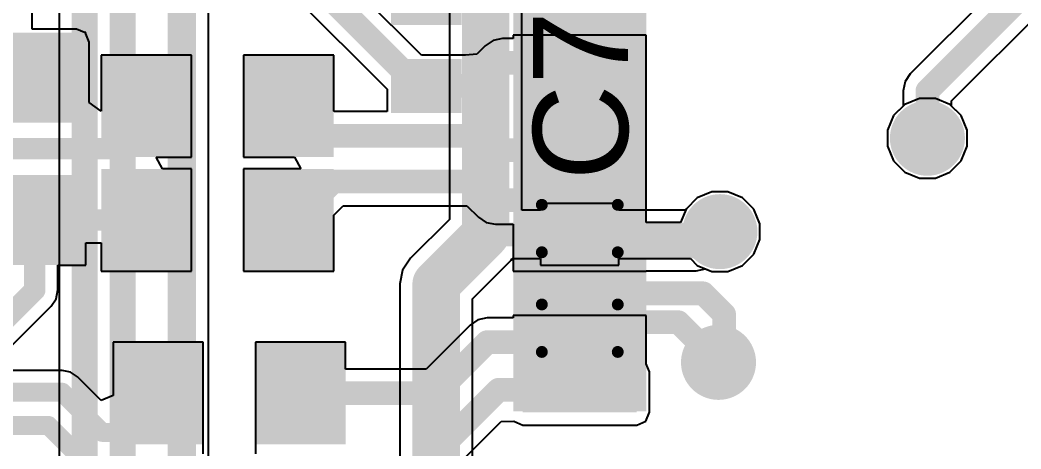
# Model space of a CAD drawing. Header units: millimetres. Extents: x -0.27 to 3.94, y -1.19 to 3.
# Drawn here: x 1.2088 to 1.6306, y 1.3285 to 1.5093 of the extents above; entities that cross this region are included whole.
import ezdxf

# ---------------------------------------------------------------- set-up
doc = ezdxf.new("R2010")
doc.units = ezdxf.units.MM
doc.header["$MEASUREMENT"] = 0
for name, color, linetype in [('BottomLayer', 5, 'Continuous'), ('BottomPaste', 16, 'Continuous'), ('BottomSolder', 6, 'Continuous'), ('TopLayer', 1, 'Continuous'), ('TopOverlay', 2, 'Continuous'), ('TopPaste', 8, 'Continuous'), ('TopSolder', 216, 'Continuous'), ('ViaHoleLayer', 16, 'Continuous')]:
    doc.layers.add(name, color=color, linetype=linetype)
doc.styles.add('Arial', font='arial.ttf', dxfattribs={"height": 0.2})

# ---------------------------------------------------------------- blocks, each defined once
blk = doc.blocks.new('48_LQFP__7_7___B_12')
at = {"layer": 'BottomLayer'}
for points in [[(-0.11457, 0.14331), (-0.11457, 0.19134), (-0.10197, 0.19134), (-0.10197, 0.14331)], [(-0.09488, 0.14331), (-0.09488, 0.19134), (-0.08228, 0.19134), (-0.08228, 0.14331)], [(-0.0752, 0.14331), (-0.0752, 0.19134), (-0.0626, 0.19134), (-0.0626, 0.14331)], [(-0.05551, 0.14331), (-0.05551, 0.19134), (-0.04291, 0.19134), (-0.04291, 0.14331)], [(-0.03583, 0.14331), (-0.03583, 0.19134), (-0.02323, 0.19134), (-0.02323, 0.14331)], [(-0.01614, 0.14331), (-0.01614, 0.19134), (-0.00354, 0.19134), (-0.00354, 0.14331)], [(0.00354, 0.14331), (0.00354, 0.19134), (0.01614, 0.19134), (0.01614, 0.14331)], [(0.02323, 0.14331), (0.02323, 0.19134), (0.03583, 0.19134), (0.03583, 0.14331)], [(0.04291, 0.14331), (0.04291, 0.19134), (0.05551, 0.19134), (0.05551, 0.14331)], [(0.0626, 0.14331), (0.0626, 0.19134), (0.0752, 0.19134), (0.0752, 0.14331)], [(0.08228, 0.14331), (0.08228, 0.19134), (0.09488, 0.19134), (0.09488, 0.14331)], [(0.10197, 0.14331), (0.10197, 0.19134), (0.11457, 0.19134), (0.11457, 0.14331)], [(-0.19134, 0.10197), (-0.19134, 0.11457), (-0.14331, 0.11457), (-0.14331, 0.10197)], [(0.14331, 0.10197), (0.14331, 0.11457), (0.19134, 0.11457), (0.19134, 0.10197)], [(-0.19134, 0.08228), (-0.19134, 0.09488), (-0.14331, 0.09488), (-0.14331, 0.08228)], [(0.14331, 0.08228), (0.14331, 0.09488), (0.19134, 0.09488), (0.19134, 0.08228)], [(-0.19134, 0.0626), (-0.19134, 0.0752), (-0.14331, 0.0752), (-0.14331, 0.0626)], [(0.14331, 0.0626), (0.14331, 0.0752), (0.19134, 0.0752), (0.19134, 0.0626)], [(-0.19134, 0.04291), (-0.19134, 0.05551), (-0.14331, 0.05551), (-0.14331, 0.04291)], [(0.14331, 0.04291), (0.14331, 0.05551), (0.19134, 0.05551), (0.19134, 0.04291)], [(-0.19134, 0.02323), (-0.19134, 0.03583), (-0.14331, 0.03583), (-0.14331, 0.02323)], [(0.14331, 0.02323), (0.14331, 0.03583), (0.19134, 0.03583), (0.19134, 0.02323)], [(-0.19134, 0.00354), (-0.19134, 0.01614), (-0.14331, 0.01614), (-0.14331, 0.00354)], [(0.14331, 0.00354), (0.14331, 0.01614), (0.19134, 0.01614), (0.19134, 0.00354)], [(-0.19134, -0.01614), (-0.19134, -0.00354), (-0.14331, -0.00354), (-0.14331, -0.01614)], [(0.14331, -0.01614), (0.14331, -0.00354), (0.19134, -0.00354), (0.19134, -0.01614)], [(-0.19134, -0.03583), (-0.19134, -0.02323), (-0.14331, -0.02323), (-0.14331, -0.03583)], [(0.14331, -0.03583), (0.14331, -0.02323), (0.19134, -0.02323), (0.19134, -0.03583)], [(-0.19134, -0.05551), (-0.19134, -0.04291), (-0.14331, -0.04291), (-0.14331, -0.05551)], [(0.14331, -0.05551), (0.14331, -0.04291), (0.19134, -0.04291), (0.19134, -0.05551)], [(-0.19134, -0.0752), (-0.19134, -0.0626), (-0.14331, -0.0626), (-0.14331, -0.0752)], [(0.14331, -0.0752), (0.14331, -0.0626), (0.19134, -0.0626), (0.19134, -0.0752)], [(-0.19134, -0.09488), (-0.19134, -0.08228), (-0.14331, -0.08228), (-0.14331, -0.09488)], [(0.14331, -0.09488), (0.14331, -0.08228), (0.19134, -0.08228), (0.19134, -0.09488)], [(-0.19134, -0.11457), (-0.19134, -0.10197), (-0.14331, -0.10197), (-0.14331, -0.11457)], [(0.14331, -0.11457), (0.14331, -0.10197), (0.19134, -0.10197), (0.19134, -0.11457)], [(-0.11457, -0.19134), (-0.11457, -0.14331), (-0.10197, -0.14331), (-0.10197, -0.19134)], [(-0.09488, -0.19134), (-0.09488, -0.14331), (-0.08228, -0.14331), (-0.08228, -0.19134)], [(-0.0752, -0.19134), (-0.0752, -0.14331), (-0.0626, -0.14331), (-0.0626, -0.19134)], [(-0.05551, -0.19134), (-0.05551, -0.14331), (-0.04291, -0.14331), (-0.04291, -0.19134)], [(-0.03583, -0.19134), (-0.03583, -0.14331), (-0.02323, -0.14331), (-0.02323, -0.19134)], [(-0.01614, -0.19134), (-0.01614, -0.14331), (-0.00354, -0.14331), (-0.00354, -0.19134)], [(0.00354, -0.19134), (0.00354, -0.14331), (0.01614, -0.14331), (0.01614, -0.19134)], [(0.02323, -0.19134), (0.02323, -0.14331), (0.03583, -0.14331), (0.03583, -0.19134)], [(0.04291, -0.19134), (0.04291, -0.14331), (0.05551, -0.14331), (0.05551, -0.19134)], [(0.0626, -0.19134), (0.0626, -0.14331), (0.0752, -0.14331), (0.0752, -0.19134)], [(0.08228, -0.19134), (0.08228, -0.14331), (0.09488, -0.14331), (0.09488, -0.19134)], [(0.10197, -0.19134), (0.10197, -0.14331), (0.11457, -0.14331), (0.11457, -0.19134)]]:
    blk.add_hatch(color=5, dxfattribs=at).paths.add_polyline_path(points)
at = {"layer": 'BottomPaste'}
for points in [[(-0.11457, 0.14331), (-0.11457, 0.19134), (-0.10197, 0.19134), (-0.10197, 0.14331)], [(-0.09488, 0.14331), (-0.09488, 0.19134), (-0.08228, 0.19134), (-0.08228, 0.14331)], [(-0.0752, 0.14331), (-0.0752, 0.19134), (-0.0626, 0.19134), (-0.0626, 0.14331)], [(-0.05551, 0.14331), (-0.05551, 0.19134), (-0.04291, 0.19134), (-0.04291, 0.14331)], [(-0.03583, 0.14331), (-0.03583, 0.19134), (-0.02323, 0.19134), (-0.02323, 0.14331)], [(-0.01614, 0.14331), (-0.01614, 0.19134), (-0.00354, 0.19134), (-0.00354, 0.14331)], [(0.00354, 0.14331), (0.00354, 0.19134), (0.01614, 0.19134), (0.01614, 0.14331)], [(0.02323, 0.14331), (0.02323, 0.19134), (0.03583, 0.19134), (0.03583, 0.14331)], [(0.04291, 0.14331), (0.04291, 0.19134), (0.05551, 0.19134), (0.05551, 0.14331)], [(0.0626, 0.14331), (0.0626, 0.19134), (0.0752, 0.19134), (0.0752, 0.14331)], [(0.08228, 0.14331), (0.08228, 0.19134), (0.09488, 0.19134), (0.09488, 0.14331)], [(0.10197, 0.14331), (0.10197, 0.19134), (0.11457, 0.19134), (0.11457, 0.14331)], [(-0.19134, 0.10197), (-0.19134, 0.11457), (-0.14331, 0.11457), (-0.14331, 0.10197)], [(0.14331, 0.10197), (0.14331, 0.11457), (0.19134, 0.11457), (0.19134, 0.10197)], [(-0.19134, 0.08228), (-0.19134, 0.09488), (-0.14331, 0.09488), (-0.14331, 0.08228)], [(0.14331, 0.08228), (0.14331, 0.09488), (0.19134, 0.09488), (0.19134, 0.08228)], [(-0.19134, 0.0626), (-0.19134, 0.0752), (-0.14331, 0.0752), (-0.14331, 0.0626)], [(0.14331, 0.0626), (0.14331, 0.0752), (0.19134, 0.0752), (0.19134, 0.0626)], [(-0.19134, 0.04291), (-0.19134, 0.05551), (-0.14331, 0.05551), (-0.14331, 0.04291)], [(0.14331, 0.04291), (0.14331, 0.05551), (0.19134, 0.05551), (0.19134, 0.04291)], [(-0.19134, 0.02323), (-0.19134, 0.03583), (-0.14331, 0.03583), (-0.14331, 0.02323)], [(0.14331, 0.02323), (0.14331, 0.03583), (0.19134, 0.03583), (0.19134, 0.02323)], [(-0.19134, 0.00354), (-0.19134, 0.01614), (-0.14331, 0.01614), (-0.14331, 0.00354)], [(0.14331, 0.00354), (0.14331, 0.01614), (0.19134, 0.01614), (0.19134, 0.00354)], [(-0.19134, -0.01614), (-0.19134, -0.00354), (-0.14331, -0.00354), (-0.14331, -0.01614)], [(0.14331, -0.01614), (0.14331, -0.00354), (0.19134, -0.00354), (0.19134, -0.01614)], [(-0.19134, -0.03583), (-0.19134, -0.02323), (-0.14331, -0.02323), (-0.14331, -0.03583)], [(0.14331, -0.03583), (0.14331, -0.02323), (0.19134, -0.02323), (0.19134, -0.03583)], [(-0.19134, -0.05551), (-0.19134, -0.04291), (-0.14331, -0.04291), (-0.14331, -0.05551)], [(0.14331, -0.05551), (0.14331, -0.04291), (0.19134, -0.04291), (0.19134, -0.05551)], [(-0.19134, -0.0752), (-0.19134, -0.0626), (-0.14331, -0.0626), (-0.14331, -0.0752)], [(0.14331, -0.0752), (0.14331, -0.0626), (0.19134, -0.0626), (0.19134, -0.0752)], [(-0.19134, -0.09488), (-0.19134, -0.08228), (-0.14331, -0.08228), (-0.14331, -0.09488)], [(0.14331, -0.09488), (0.14331, -0.08228), (0.19134, -0.08228), (0.19134, -0.09488)], [(-0.19134, -0.11457), (-0.19134, -0.10197), (-0.14331, -0.10197), (-0.14331, -0.11457)], [(0.14331, -0.11457), (0.14331, -0.10197), (0.19134, -0.10197), (0.19134, -0.11457)], [(-0.11457, -0.19134), (-0.11457, -0.14331), (-0.10197, -0.14331), (-0.10197, -0.19134)], [(-0.09488, -0.19134), (-0.09488, -0.14331), (-0.08228, -0.14331), (-0.08228, -0.19134)], [(-0.0752, -0.19134), (-0.0752, -0.14331), (-0.0626, -0.14331), (-0.0626, -0.19134)], [(-0.05551, -0.19134), (-0.05551, -0.14331), (-0.04291, -0.14331), (-0.04291, -0.19134)], [(-0.03583, -0.19134), (-0.03583, -0.14331), (-0.02323, -0.14331), (-0.02323, -0.19134)], [(-0.01614, -0.19134), (-0.01614, -0.14331), (-0.00354, -0.14331), (-0.00354, -0.19134)], [(0.00354, -0.19134), (0.00354, -0.14331), (0.01614, -0.14331), (0.01614, -0.19134)], [(0.02323, -0.19134), (0.02323, -0.14331), (0.03583, -0.14331), (0.03583, -0.19134)], [(0.04291, -0.19134), (0.04291, -0.14331), (0.05551, -0.14331), (0.05551, -0.19134)], [(0.0626, -0.19134), (0.0626, -0.14331), (0.0752, -0.14331), (0.0752, -0.19134)], [(0.08228, -0.19134), (0.08228, -0.14331), (0.09488, -0.14331), (0.09488, -0.19134)], [(0.10197, -0.19134), (0.10197, -0.14331), (0.11457, -0.14331), (0.11457, -0.19134)]]:
    blk.add_hatch(color=16, dxfattribs=at).paths.add_polyline_path(points)
at = {"layer": 'BottomSolder'}
for points in [[(-0.11857, 0.13931), (-0.11857, 0.19534), (-0.09797, 0.19534), (-0.09797, 0.13931)], [(-0.09888, 0.13931), (-0.09888, 0.19534), (-0.07828, 0.19534), (-0.07828, 0.13931)], [(-0.0792, 0.13931), (-0.0792, 0.19534), (-0.0586, 0.19534), (-0.0586, 0.13931)], [(-0.05951, 0.13931), (-0.05951, 0.19534), (-0.03891, 0.19534), (-0.03891, 0.13931)], [(-0.03983, 0.13931), (-0.03983, 0.19534), (-0.01923, 0.19534), (-0.01923, 0.13931)], [(-0.02014, 0.13931), (-0.02014, 0.19534), (0.00046, 0.19534), (0.00046, 0.13931)], [(-0.00046, 0.13931), (-0.00046, 0.19534), (0.02014, 0.19534), (0.02014, 0.13931)], [(0.01923, 0.13931), (0.01923, 0.19534), (0.03983, 0.19534), (0.03983, 0.13931)], [(0.03891, 0.13931), (0.03891, 0.19534), (0.05951, 0.19534), (0.05951, 0.13931)], [(0.0586, 0.13931), (0.0586, 0.19534), (0.0792, 0.19534), (0.0792, 0.13931)], [(0.07828, 0.13931), (0.07828, 0.19534), (0.09888, 0.19534), (0.09888, 0.13931)], [(0.09797, 0.13931), (0.09797, 0.19534), (0.11857, 0.19534), (0.11857, 0.13931)], [(-0.19534, 0.09797), (-0.19534, 0.11857), (-0.13931, 0.11857), (-0.13931, 0.09797)], [(0.13931, 0.09797), (0.13931, 0.11857), (0.19534, 0.11857), (0.19534, 0.09797)], [(-0.19534, 0.07828), (-0.19534, 0.09888), (-0.13931, 0.09888), (-0.13931, 0.07828)], [(0.13931, 0.07828), (0.13931, 0.09888), (0.19534, 0.09888), (0.19534, 0.07828)], [(-0.19534, 0.0586), (-0.19534, 0.0792), (-0.13931, 0.0792), (-0.13931, 0.0586)], [(0.13931, 0.0586), (0.13931, 0.0792), (0.19534, 0.0792), (0.19534, 0.0586)], [(-0.19534, 0.03891), (-0.19534, 0.05951), (-0.13931, 0.05951), (-0.13931, 0.03891)], [(0.13931, 0.03891), (0.13931, 0.05951), (0.19534, 0.05951), (0.19534, 0.03891)], [(-0.19534, 0.01923), (-0.19534, 0.03983), (-0.13931, 0.03983), (-0.13931, 0.01923)], [(0.13931, 0.01923), (0.13931, 0.03983), (0.19534, 0.03983), (0.19534, 0.01923)], [(-0.19534, -0.00046), (-0.19534, 0.02014), (-0.13931, 0.02014), (-0.13931, -0.00046)], [(0.13931, -0.00046), (0.13931, 0.02014), (0.19534, 0.02014), (0.19534, -0.00046)], [(-0.19534, -0.02014), (-0.19534, 0.00046), (-0.13931, 0.00046), (-0.13931, -0.02014)], [(0.13931, -0.02014), (0.13931, 0.00046), (0.19534, 0.00046), (0.19534, -0.02014)], [(-0.19534, -0.03983), (-0.19534, -0.01923), (-0.13931, -0.01923), (-0.13931, -0.03983)], [(0.13931, -0.03983), (0.13931, -0.01923), (0.19534, -0.01923), (0.19534, -0.03983)], [(-0.19534, -0.05951), (-0.19534, -0.03891), (-0.13931, -0.03891), (-0.13931, -0.05951)], [(0.13931, -0.05951), (0.13931, -0.03891), (0.19534, -0.03891), (0.19534, -0.05951)], [(-0.19534, -0.0792), (-0.19534, -0.0586), (-0.13931, -0.0586), (-0.13931, -0.0792)], [(0.13931, -0.0792), (0.13931, -0.0586), (0.19534, -0.0586), (0.19534, -0.0792)], [(-0.19534, -0.09888), (-0.19534, -0.07828), (-0.13931, -0.07828), (-0.13931, -0.09888)], [(0.13931, -0.09888), (0.13931, -0.07828), (0.19534, -0.07828), (0.19534, -0.09888)], [(-0.19534, -0.11857), (-0.19534, -0.09797), (-0.13931, -0.09797), (-0.13931, -0.11857)], [(0.13931, -0.11857), (0.13931, -0.09797), (0.19534, -0.09797), (0.19534, -0.11857)], [(-0.11857, -0.19534), (-0.11857, -0.13931), (-0.09797, -0.13931), (-0.09797, -0.19534)], [(-0.09888, -0.19534), (-0.09888, -0.13931), (-0.07828, -0.13931), (-0.07828, -0.19534)], [(-0.0792, -0.19534), (-0.0792, -0.13931), (-0.0586, -0.13931), (-0.0586, -0.19534)], [(-0.05951, -0.19534), (-0.05951, -0.13931), (-0.03891, -0.13931), (-0.03891, -0.19534)], [(-0.03983, -0.19534), (-0.03983, -0.13931), (-0.01923, -0.13931), (-0.01923, -0.19534)], [(-0.02014, -0.19534), (-0.02014, -0.13931), (0.00046, -0.13931), (0.00046, -0.19534)], [(-0.00046, -0.19534), (-0.00046, -0.13931), (0.02014, -0.13931), (0.02014, -0.19534)], [(0.01923, -0.19534), (0.01923, -0.13931), (0.03983, -0.13931), (0.03983, -0.19534)], [(0.03891, -0.19534), (0.03891, -0.13931), (0.05951, -0.13931), (0.05951, -0.19534)], [(0.0586, -0.19534), (0.0586, -0.13931), (0.0792, -0.13931), (0.0792, -0.19534)], [(0.07828, -0.19534), (0.07828, -0.13931), (0.09888, -0.13931), (0.09888, -0.19534)], [(0.09797, -0.19534), (0.09797, -0.13931), (0.11857, -0.13931), (0.11857, -0.19534)]]:
    blk.add_hatch(color=6, dxfattribs=at).paths.add_polyline_path(points)
blk = doc.blocks.new('R___0603_B_43')
at = {"layer": 'BottomLayer'}
for points in [[(-0.045, -0.0175), (-0.045, 0.0175), (-0.015, 0.0175), (-0.015, -0.0175)], [(0.015, -0.0175), (0.015, 0.0175), (0.045, 0.0175), (0.045, -0.0175)]]:
    blk.add_hatch(color=5, dxfattribs=at).paths.add_polyline_path(points)
at = {"layer": 'BottomPaste'}
for points in [[(-0.045, -0.0175), (-0.045, 0.0175), (-0.015, 0.0175), (-0.015, -0.0175)], [(0.015, -0.0175), (0.015, 0.0175), (0.045, 0.0175), (0.045, -0.0175)]]:
    blk.add_hatch(color=16, dxfattribs=at).paths.add_polyline_path(points)
at = {"layer": 'BottomSolder'}
for points in [[(-0.049, -0.0215), (-0.049, 0.0215), (-0.011, 0.0215), (-0.011, -0.0215)], [(0.011, -0.0215), (0.011, 0.0215), (0.049, 0.0215), (0.049, -0.0215)]]:
    blk.add_hatch(color=6, dxfattribs=at).paths.add_polyline_path(points)
blk = doc.blocks.new('R___0603_B_45')
at = {"layer": 'BottomLayer'}
for points in [[(-0.045, -0.0175), (-0.045, 0.0175), (-0.015, 0.0175), (-0.015, -0.0175)], [(0.015, -0.0175), (0.015, 0.0175), (0.045, 0.0175), (0.045, -0.0175)]]:
    blk.add_hatch(color=5, dxfattribs=at).paths.add_polyline_path(points)
at = {"layer": 'BottomPaste'}
for points in [[(-0.045, -0.0175), (-0.045, 0.0175), (-0.015, 0.0175), (-0.015, -0.0175)], [(0.015, -0.0175), (0.015, 0.0175), (0.045, 0.0175), (0.045, -0.0175)]]:
    blk.add_hatch(color=16, dxfattribs=at).paths.add_polyline_path(points)
at = {"layer": 'BottomSolder'}
for points in [[(-0.049, -0.0215), (-0.049, 0.0215), (-0.011, 0.0215), (-0.011, -0.0215)], [(0.011, -0.0215), (0.011, 0.0215), (0.049, 0.0215), (0.049, -0.0215)]]:
    blk.add_hatch(color=6, dxfattribs=at).paths.add_polyline_path(points)
blk = doc.blocks.new('R___0603_B_46')
at = {"layer": 'BottomLayer'}
for points in [[(-0.045, -0.0175), (-0.045, 0.0175), (-0.015, 0.0175), (-0.015, -0.0175)], [(0.015, -0.0175), (0.015, 0.0175), (0.045, 0.0175), (0.045, -0.0175)]]:
    blk.add_hatch(color=5, dxfattribs=at).paths.add_polyline_path(points)
at = {"layer": 'BottomPaste'}
for points in [[(-0.045, -0.0175), (-0.045, 0.0175), (-0.015, 0.0175), (-0.015, -0.0175)], [(0.015, -0.0175), (0.015, 0.0175), (0.045, 0.0175), (0.045, -0.0175)]]:
    blk.add_hatch(color=16, dxfattribs=at).paths.add_polyline_path(points)
at = {"layer": 'BottomSolder'}
for points in [[(-0.049, -0.0215), (-0.049, 0.0215), (-0.011, 0.0215), (-0.011, -0.0215)], [(0.011, -0.0215), (0.011, 0.0215), (0.049, 0.0215), (0.049, -0.0215)]]:
    blk.add_hatch(color=6, dxfattribs=at).paths.add_polyline_path(points)
blk = doc.blocks.new('R___0603_B_54')
at = {"layer": 'BottomLayer'}
for points in [[(-0.045, -0.0175), (-0.045, 0.0175), (-0.015, 0.0175), (-0.015, -0.0175)], [(0.015, -0.0175), (0.015, 0.0175), (0.045, 0.0175), (0.045, -0.0175)]]:
    blk.add_hatch(color=5, dxfattribs=at).paths.add_polyline_path(points)
at = {"layer": 'BottomPaste'}
for points in [[(-0.045, -0.0175), (-0.045, 0.0175), (-0.015, 0.0175), (-0.015, -0.0175)], [(0.015, -0.0175), (0.015, 0.0175), (0.045, 0.0175), (0.045, -0.0175)]]:
    blk.add_hatch(color=16, dxfattribs=at).paths.add_polyline_path(points)
at = {"layer": 'BottomSolder'}
for points in [[(-0.049, -0.0215), (-0.049, 0.0215), (-0.011, 0.0215), (-0.011, -0.0215)], [(0.011, -0.0215), (0.011, 0.0215), (0.049, 0.0215), (0.049, -0.0215)]]:
    blk.add_hatch(color=6, dxfattribs=at).paths.add_polyline_path(points)
blk = doc.blocks.new('C___0402_173')
at = {"layer": 'TopLayer'}
for points in [[(-0.0275, -0.0125), (-0.0275, 0.0125), (-0.0095, 0.0125), (-0.0095, -0.0125)], [(0.0095, -0.0125), (0.0095, 0.0125), (0.0275, 0.0125), (0.0275, -0.0125)]]:
    blk.add_hatch(color=1, dxfattribs=at).paths.add_polyline_path(points)
at = {"layer": 'TopPaste'}
for points in [[(-0.0275, -0.0125), (-0.0275, 0.0125), (-0.0095, 0.0125), (-0.0095, -0.0125)], [(0.0095, -0.0125), (0.0095, 0.0125), (0.0275, 0.0125), (0.0275, -0.0125)]]:
    blk.add_hatch(color=8, dxfattribs=at).paths.add_polyline_path(points)
at = {"layer": 'TopSolder'}
for points in [[(-0.02986, -0.01486), (-0.02986, 0.01486), (-0.00714, 0.01486), (-0.00714, -0.01486)], [(0.00714, -0.01486), (0.00714, 0.01486), (0.02986, 0.01486), (0.02986, -0.01486)]]:
    blk.add_hatch(color=216, dxfattribs=at).paths.add_polyline_path(points)
at = {"layer": 'TopOverlay', "const_width": 0.005}
for points in [[(-0.031, 0.016), (-0.031, -0.016)], [(-0.031, 0.016), (-0.011, 0.016)], [(0.011, 0.016), (0.031, 0.016)], [(0.031, 0.016), (0.031, -0.016)], [(-0.031, -0.016), (-0.011, -0.016)], [(0.011, -0.016), (0.031, -0.016)]]:
    blk.add_lwpolyline(points, dxfattribs=at)
at = {"layer": 'TopOverlay', "const_width": 0.0025}
for points in [[(-0.03225, 0.016, 1), (-0.02975, 0.016, 1)], [(-0.03225, 0.016, 1), (-0.02975, 0.016, 1)], [(-0.01225, 0.016, 1), (-0.00975, 0.016, 1)], [(0.00975, 0.016, 1), (0.01225, 0.016, 1)], [(0.02975, 0.016, 1), (0.03225, 0.016, 1)], [(0.02975, 0.016, 1), (0.03225, 0.016, 1)], [(-0.03225, -0.016, 1), (-0.02975, -0.016, 1)], [(-0.03225, -0.016, 1), (-0.02975, -0.016, 1)], [(-0.01225, -0.016, 1), (-0.00975, -0.016, 1)], [(0.00975, -0.016, 1), (0.01225, -0.016, 1)], [(0.02975, -0.016, 1), (0.03225, -0.016, 1)], [(0.02975, -0.016, 1), (0.03225, -0.016, 1)]]:
    blk.add_lwpolyline(points, format="xyb", close=True, dxfattribs=at)
blk = doc.blocks.new('C___0402_B_175')
at = {"layer": 'BottomLayer'}
for points in [[(-0.0095, 0.0125), (-0.0095, -0.0125), (-0.0275, -0.0125), (-0.0275, 0.0125)], [(0.0275, 0.0125), (0.0275, -0.0125), (0.0095, -0.0125), (0.0095, 0.0125)]]:
    blk.add_hatch(color=5, dxfattribs=at).paths.add_polyline_path(points)
at = {"layer": 'BottomPaste'}
for points in [[(-0.0095, 0.0125), (-0.0095, -0.0125), (-0.0275, -0.0125), (-0.0275, 0.0125)], [(0.0275, 0.0125), (0.0275, -0.0125), (0.0095, -0.0125), (0.0095, 0.0125)]]:
    blk.add_hatch(color=16, dxfattribs=at).paths.add_polyline_path(points)
at = {"layer": 'BottomSolder'}
for points in [[(-0.00714, 0.01486), (-0.00714, -0.01486), (-0.02986, -0.01486), (-0.02986, 0.01486)], [(0.02986, 0.01486), (0.02986, -0.01486), (0.00714, -0.01486), (0.00714, 0.01486)]]:
    blk.add_hatch(color=6, dxfattribs=at).paths.add_polyline_path(points)

msp = doc.modelspace()

# ---------------------------------------------------------------- hatches: boundary and pattern name
at = {"layer": 'BottomLayer'}
for points in [[(1.1505, 1.47), (1.2325, 1.47), (1.2325, 1.5), (1.1505, 1.5)], [(1.42066, 1.344), (1.46869, 1.344), (1.46869, 1.36103), (1.42066, 1.36103)]]:
    msp.add_hatch(color=5, dxfattribs=at).paths.add_polyline_path(points)
h = msp.add_hatch(color=5, dxfattribs=at)
edge = h.paths.add_edge_path()
edge.add_arc((1.59118, 1.45946), 0.01181, 0, 360)
h = msp.add_hatch(color=5, dxfattribs=at)
edge = h.paths.add_edge_path()
edge.add_arc((1.50373, 1.42009), 0.01181, 0, 360)
h = msp.add_hatch(color=5, dxfattribs=at)
edge = h.paths.add_edge_path()
edge.add_arc((1.50314, 1.365), 0.01181, 0, 360)
at = {"layer": 'BottomSolder'}
h = msp.add_hatch(color=6, dxfattribs=at)
edge = h.paths.add_edge_path()
edge.add_arc((1.59118, 1.45946), 0.01581, 0, 360)
h = msp.add_hatch(color=6, dxfattribs=at)
edge = h.paths.add_edge_path()
edge.add_arc((1.50373, 1.42009), 0.01581, 0, 360)
h = msp.add_hatch(color=6, dxfattribs=at)
edge = h.paths.add_edge_path()
edge.add_arc((1.50314, 1.365), 0.01581, 0, 360)
at = {"layer": 'TopLayer'}
h = msp.add_hatch(color=1, dxfattribs=at)
edge = h.paths.add_edge_path()
edge.add_arc((1.59118, 1.45946), 0.01181, 0, 360)
h = msp.add_hatch(color=1, dxfattribs=at)
edge = h.paths.add_edge_path()
edge.add_arc((1.50373, 1.42009), 0.01181, 0, 360)
h = msp.add_hatch(color=1, dxfattribs=at)
edge = h.paths.add_edge_path()
edge.add_arc((1.50314, 1.365), 0.01181, 0, 360)
at = {"layer": 'TopSolder'}
h = msp.add_hatch(color=216, dxfattribs=at)
edge = h.paths.add_edge_path()
edge.add_arc((1.59118, 1.45946), 0.01581, 0, 360)
h = msp.add_hatch(color=216, dxfattribs=at)
edge = h.paths.add_edge_path()
edge.add_arc((1.50373, 1.42009), 0.01581, 0, 360)
h = msp.add_hatch(color=216, dxfattribs=at)
edge = h.paths.add_edge_path()
edge.add_arc((1.50314, 1.365), 0.01581, 0, 360)
at = {"layer": 'ViaHoleLayer'}
h = msp.add_hatch(color=16, dxfattribs=at)
edge = h.paths.add_edge_path()
edge.add_arc((1.59118, 1.45946), 0.00591, 0, 360)
h = msp.add_hatch(color=16, dxfattribs=at)
edge = h.paths.add_edge_path()
edge.add_arc((1.50373, 1.42009), 0.00591, 0, 360)
h = msp.add_hatch(color=16, dxfattribs=at)
edge = h.paths.add_edge_path()
edge.add_arc((1.50314, 1.365), 0.00591, 0, 360)

# ---------------------------------------------------------------- linework, layer by layer
at = {"layer": 'BottomLayer'}
for p, q in [((1.69039, 1.59303), (1.58397, 1.48662)), ((1.60138, 1.47518), (1.70779, 1.5816)), ((1.21391, 1.50541), (1.21391, 1.5505)), ((1.37792, 1.4945), (1.3262, 1.54622)), ((1.30879, 1.53479), (1.3635, 1.48008)), ((1.2325, 1.50541), (1.21391, 1.50541)), ((1.23591, 1.504), (1.2325, 1.50541)), ((1.2365, 1.504), (1.23591, 1.504)), ((1.2365, 1.50341), (1.2365, 1.504)), ((1.23791, 1.5), (1.2365, 1.50341)), ((1.47269, 1.50283), (1.41666, 1.50283)), ((1.41666, 1.50283), (1.41666, 1.50142)), ((1.47269, 1.46254), (1.47269, 1.50283)), ((1.23791, 1.47456), (1.23791, 1.5)), ((1.40485, 1.49844), (1.40133, 1.49492)), ((1.40815, 1.50065), (1.40485, 1.49844)), ((1.41206, 1.50142), (1.40815, 1.50065)), ((1.41666, 1.50142), (1.41206, 1.50142)), ((1.281, 1.4945), (1.243, 1.4945)), ((1.243, 1.4945), (1.243, 1.47088)), ((1.281, 1.4515), (1.281, 1.4945)), ((1.341, 1.4945), (1.303, 1.4945)), ((1.303, 1.4945), (1.303, 1.4515)), ((1.341, 1.47092), (1.341, 1.4945)), ((1.3965, 1.4945), (1.37792, 1.4945)), ((1.40133, 1.49492), (1.3965, 1.4945)), ((1.3965, 1.4945), (1.3965, 1.4945)), ((1.58397, 1.48662), (1.58176, 1.48331)), ((1.58176, 1.48331), (1.58099, 1.47941)), ((1.3635, 1.48008), (1.3635, 1.4707)), ((1.58099, 1.47941), (1.58099, 1.47304)), ((1.24291, 1.47085), (1.23791, 1.47456)), ((1.58099, 1.47304), (1.57693, 1.46898)), ((1.60138, 1.47304), (1.60138, 1.47518)), ((1.60543, 1.46898), (1.60138, 1.47304)), ((1.243, 1.47088), (1.24291, 1.47085)), ((1.34122, 1.4707), (1.341, 1.47092)), ((1.3635, 1.4707), (1.34122, 1.4707)), ((1.57693, 1.46898), (1.57437, 1.4628)), ((1.60799, 1.4628), (1.60543, 1.46898)), ((1.47269, 1.42398), (1.47269, 1.46254)), ((1.57437, 1.4628), (1.57437, 1.45611)), ((1.60799, 1.45611), (1.60799, 1.4628)), ((1.57437, 1.45611), (1.57693, 1.44993)), ((1.60543, 1.44993), (1.60799, 1.45611)), ((1.26887, 1.4465), (1.2662, 1.4515)), ((1.2662, 1.4515), (1.281, 1.4515)), ((1.303, 1.4515), (1.32441, 1.4515)), ((1.32441, 1.4515), (1.32708, 1.4465)), ((1.57693, 1.44993), (1.58166, 1.44521)), ((1.6007, 1.44521), (1.60543, 1.44993)), ((1.281, 1.4465), (1.26887, 1.4465)), ((1.281, 1.4035), (1.281, 1.4465)), ((1.32708, 1.4465), (1.303, 1.4465)), ((1.303, 1.4465), (1.303, 1.4035)), ((1.58166, 1.44521), (1.58784, 1.44265)), ((1.59453, 1.44265), (1.6007, 1.44521)), ((1.58784, 1.44265), (1.59453, 1.44265)), ((1.49421, 1.43434), (1.48948, 1.42961)), ((1.50039, 1.4369), (1.49421, 1.43434)), ((1.50708, 1.4369), (1.50039, 1.4369)), ((1.51326, 1.43434), (1.50708, 1.4369)), ((1.51798, 1.42961), (1.51326, 1.43434)), ((1.341, 1.42708), (1.34495, 1.43103)), ((1.34495, 1.43103), (1.39709, 1.43103)), ((1.39709, 1.43103), (1.40194, 1.42619)), ((1.341, 1.4035), (1.341, 1.42708)), ((1.40194, 1.42619), (1.40524, 1.42398)), ((1.48948, 1.42961), (1.48715, 1.42398)), ((1.52054, 1.42343), (1.51798, 1.42961)), ((1.40524, 1.42398), (1.40915, 1.42321)), ((1.40915, 1.42321), (1.41666, 1.42321)), ((1.41666, 1.42321), (1.41666, 1.40349)), ((1.48715, 1.42398), (1.47269, 1.42398)), ((1.52054, 1.41674), (1.52054, 1.42343)), ((1.2365, 1.406), (1.2365, 1.41531)), ((1.2365, 1.41531), (1.243, 1.41531)), ((1.243, 1.41531), (1.243, 1.4035)), ((1.51798, 1.41056), (1.52054, 1.41674)), ((1.51326, 1.40584), (1.51798, 1.41056)), ((1.22469, 1.3955), (1.22469, 1.406)), ((1.22469, 1.406), (1.2365, 1.406)), ((1.50708, 1.40328), (1.51326, 1.40584)), ((1.243, 1.4035), (1.281, 1.4035)), ((1.303, 1.4035), (1.341, 1.4035)), ((1.41666, 1.40349), (1.47269, 1.40349)), ((1.47269, 1.40349), (1.47269, 1.40359)), ((1.47269, 1.40359), (1.49375, 1.40359)), ((1.49375, 1.40359), (1.49765, 1.40437)), ((1.49765, 1.40437), (1.49769, 1.40439)), ((1.49769, 1.40439), (1.50039, 1.40328)), ((1.50039, 1.40328), (1.50708, 1.40328)), ((1.22395, 1.39179), (1.22469, 1.3955)), ((1.20435, 1.37115), (1.22185, 1.38865)), ((1.22185, 1.38865), (1.22395, 1.39179)), ((1.40566, 1.38372), (1.40176, 1.38294)), ((1.41666, 1.38372), (1.40566, 1.38372)), ((1.47269, 1.38472), (1.41666, 1.38472)), ((1.41666, 1.38472), (1.41666, 1.38372)), ((1.47269, 1.36503), (1.47269, 1.38472)), ((1.39845, 1.38073), (1.37992, 1.3622)), ((1.40176, 1.38294), (1.39845, 1.38073)), ((1.286, 1.3735), (1.248, 1.3735)), ((1.248, 1.3735), (1.248, 1.35097)), ((1.286, 1.3305), (1.286, 1.3735)), ((1.346, 1.3735), (1.308, 1.3735)), ((1.308, 1.3735), (1.308, 1.3305)), ((1.346, 1.3622), (1.346, 1.3735)), ((1.47269, 1.36444), (1.47269, 1.36503)), ((1.47411, 1.36103), (1.47269, 1.36444)), ((1.22651, 1.36159), (1.18939, 1.36159)), ((1.23002, 1.36089), (1.22651, 1.36159)), ((1.233, 1.3589), (1.23002, 1.36089)), ((1.243, 1.3489), (1.233, 1.3589)), ((1.37992, 1.3622), (1.346, 1.3622)), ((1.47411, 1.344), (1.47411, 1.36103)), ((1.248, 1.35097), (1.243, 1.3489)), ((1.47252, 1.34017), (1.47411, 1.344)), ((1.36924, 1.29779), (1.41148, 1.34003)), ((1.41148, 1.34003), (1.41684, 1.34017)), ((1.41684, 1.34017), (1.42066, 1.33858)), ((1.42066, 1.33858), (1.46869, 1.33858)), ((1.46869, 1.33858), (1.47252, 1.34017)), ((1.286, 1.3265), (1.286, 1.3305)), ((1.286, 1.3305), (1.286, 1.3305)), ((1.308, 1.3305), (1.308, 1.3305)), ((1.308, 1.3305), (1.308, 1.3265))]:
    msp.add_line(p, q, dxfattribs=at)
for points, const_width in [([(1.59118, 1.47941), (1.70058, 1.58881)], 0.01), ([(1.316, 1.542), (1.3765, 1.4815)], 0.01), ([(1.40233, 1.4815), (1.41206, 1.49123)], 0.01), ([(1.41206, 1.49123), (1.44338, 1.49123)], 0.01), ([(1.44338, 1.49123), (1.44461, 1.49246)], 0.01), ([(1.3765, 1.4815), (1.38, 1.4815)], 0.01), ([(1.38, 1.4815), (1.40233, 1.4815)], 0.01), ([(1.59118, 1.45946), (1.59118, 1.47941)], 0.01), ([(1.267, 1.4705), (1.267, 1.473)], 0.009), ([(1.327, 1.4705), (1.327, 1.473)], 0.01), ([(1.2515, 1.455), (1.267, 1.4705)], 0.009), ([(1.327, 1.4705), (1.337, 1.4605)], 0.01), ([(1.337, 1.4605), (1.40653, 1.4605)], 0.01), ([(1.40653, 1.4605), (1.41257, 1.45446)], 0.01), ([(1.17399, 1.455), (1.2515, 1.455)], 0.009), ([(1.41257, 1.45446), (1.44338, 1.45446)], 0.01), ([(1.44338, 1.45446), (1.44468, 1.45316)], 0.01), ([(1.327, 1.4275), (1.34073, 1.44123)], 0.01), ([(1.34073, 1.44123), (1.40132, 1.44123)], 0.01), ([(1.40132, 1.44123), (1.40915, 1.4334)], 0.01), ([(1.40915, 1.4334), (1.44461, 1.4334)], 0.01), ([(1.327, 1.425), (1.327, 1.4275)], 0.01), ([(1.215, 1.3955), (1.215, 1.425)], 0.009), ([(1.215, 1.425), (1.267, 1.425)], 0.009), ([(1.44468, 1.41379), (1.49375, 1.41379)], 0.01), ([(1.1975, 1.378), (1.215, 1.3955)], 0.009), ([(1.44468, 1.3941), (1.49665, 1.3941)], 0.01), ([(1.49665, 1.3941), (1.50549, 1.38526)], 0.01), ([(1.50549, 1.36735), (1.50549, 1.38526)], 0.01), ([(1.38414, 1.352), (1.40566, 1.37352)], 0.01), ([(1.40566, 1.37352), (1.44378, 1.37352)], 0.01), ([(1.44378, 1.37352), (1.44468, 1.37442)], 0.01), ([(1.50314, 1.365), (1.50549, 1.36735)], 0.01), ([(1.36203, 1.305), (1.41046, 1.35343)], 0.01), ([(1.41046, 1.35343), (1.44338, 1.35343)], 0.01), ([(1.44338, 1.35343), (1.44468, 1.35473)], 0.01), ([(1.18939, 1.35241), (1.22651, 1.35241)], 0.008), ([(1.22651, 1.35241), (1.24343, 1.3355)], 0.008), ([(1.267, 1.3495), (1.267, 1.352)], 0.008), ([(1.327, 1.352), (1.38414, 1.352)], 0.01), ([(1.253, 1.3355), (1.267, 1.3495)], 0.008), ([(1.19519, 1.33841), (1.22071, 1.33841)], 0.008), ([(1.22071, 1.33841), (1.23763, 1.3215)], 0.008), ([(1.24343, 1.3355), (1.253, 1.3355)], 0.008)]:
    msp.add_lwpolyline(points, dxfattribs=dict(at, const_width=const_width))
for points, const_width in [([(1.40956, 1.49123, 1), (1.41456, 1.49123, 1)], 0.005), ([(1.40956, 1.49123, 1), (1.41456, 1.49123, 1)], 0.005), ([(1.44088, 1.49123, 1), (1.44588, 1.49123, 1)], 0.005), ([(1.44088, 1.49123, 1), (1.44588, 1.49123, 1)], 0.005), ([(1.44211, 1.49246, 1), (1.44711, 1.49246, 1)], 0.005), ([(1.374, 1.4815, 1), (1.379, 1.4815, 1)], 0.005), ([(1.374, 1.4815, 1), (1.379, 1.4815, 1)], 0.005), ([(1.3775, 1.4815, 1), (1.3825, 1.4815, 1)], 0.005), ([(1.3775, 1.4815, 1), (1.3825, 1.4815, 1)], 0.005), ([(1.39983, 1.4815, 1), (1.40483, 1.4815, 1)], 0.005), ([(1.39983, 1.4815, 1), (1.40483, 1.4815, 1)], 0.005), ([(1.58868, 1.47941, 1), (1.59368, 1.47941, 1)], 0.005), ([(1.58868, 1.47941, 1), (1.59368, 1.47941, 1)], 0.005), ([(1.26475, 1.473, 1), (1.26925, 1.473, 1)], 0.0045), ([(1.3245, 1.473, 1), (1.3295, 1.473, 1)], 0.005), ([(1.26475, 1.4705, 1), (1.26925, 1.4705, 1)], 0.0045), ([(1.26475, 1.4705, 1), (1.26925, 1.4705, 1)], 0.0045), ([(1.3245, 1.4705, 1), (1.3295, 1.4705, 1)], 0.005), ([(1.3245, 1.4705, 1), (1.3295, 1.4705, 1)], 0.005), ([(1.3345, 1.4605, 1), (1.3395, 1.4605, 1)], 0.005), ([(1.3345, 1.4605, 1), (1.3395, 1.4605, 1)], 0.005), ([(1.40403, 1.4605, 1), (1.40903, 1.4605, 1)], 0.005), ([(1.40403, 1.4605, 1), (1.40903, 1.4605, 1)], 0.005), ([(1.58868, 1.45946, 1), (1.59368, 1.45946, 1)], 0.005), ([(1.24925, 1.455, 1), (1.25375, 1.455, 1)], 0.0045), ([(1.24925, 1.455, 1), (1.25375, 1.455, 1)], 0.0045), ([(1.41007, 1.45446, 1), (1.41507, 1.45446, 1)], 0.005), ([(1.41007, 1.45446, 1), (1.41507, 1.45446, 1)], 0.005), ([(1.44088, 1.45446, 1), (1.44588, 1.45446, 1)], 0.005), ([(1.44088, 1.45446, 1), (1.44588, 1.45446, 1)], 0.005), ([(1.44218, 1.45316, 1), (1.44718, 1.45316, 1)], 0.005), ([(1.33823, 1.44123, 1), (1.34323, 1.44123, 1)], 0.005), ([(1.33823, 1.44123, 1), (1.34323, 1.44123, 1)], 0.005), ([(1.39882, 1.44123, 1), (1.40382, 1.44123, 1)], 0.005), ([(1.39882, 1.44123, 1), (1.40382, 1.44123, 1)], 0.005), ([(1.40665, 1.4334, 1), (1.41165, 1.4334, 1)], 0.005), ([(1.40665, 1.4334, 1), (1.41165, 1.4334, 1)], 0.005), ([(1.44211, 1.4334, 1), (1.44711, 1.4334, 1)], 0.005), ([(1.3245, 1.4275, 1), (1.3295, 1.4275, 1)], 0.005), ([(1.3245, 1.4275, 1), (1.3295, 1.4275, 1)], 0.005), ([(1.21275, 1.425, 1), (1.21725, 1.425, 1)], 0.0045), ([(1.21275, 1.425, 1), (1.21725, 1.425, 1)], 0.0045), ([(1.26475, 1.425, 1), (1.26925, 1.425, 1)], 0.0045), ([(1.3245, 1.425, 1), (1.3295, 1.425, 1)], 0.005), ([(1.44218, 1.41379, 1), (1.44718, 1.41379, 1)], 0.005), ([(1.49125, 1.41379, 1), (1.49625, 1.41379, 1)], 0.005), ([(1.21275, 1.3955, 1), (1.21725, 1.3955, 1)], 0.0045), ([(1.21275, 1.3955, 1), (1.21725, 1.3955, 1)], 0.0045), ([(1.44218, 1.3941, 1), (1.44718, 1.3941, 1)], 0.005), ([(1.49415, 1.3941, 1), (1.49915, 1.3941, 1)], 0.005), ([(1.49415, 1.3941, 1), (1.49915, 1.3941, 1)], 0.005), ([(1.50299, 1.38526, 1), (1.50799, 1.38526, 1)], 0.005), ([(1.50299, 1.38526, 1), (1.50799, 1.38526, 1)], 0.005), ([(1.40316, 1.37352, 1), (1.40816, 1.37352, 1)], 0.005), ([(1.40316, 1.37352, 1), (1.40816, 1.37352, 1)], 0.005), ([(1.44128, 1.37352, 1), (1.44628, 1.37352, 1)], 0.005), ([(1.44128, 1.37352, 1), (1.44628, 1.37352, 1)], 0.005), ([(1.44218, 1.37442, 1), (1.44718, 1.37442, 1)], 0.005), ([(1.50299, 1.36735, 1), (1.50799, 1.36735, 1)], 0.005), ([(1.50299, 1.36735, 1), (1.50799, 1.36735, 1)], 0.005), ([(1.50064, 1.365, 1), (1.50564, 1.365, 1)], 0.005), ([(1.40796, 1.35343, 1), (1.41296, 1.35343, 1)], 0.005), ([(1.40796, 1.35343, 1), (1.41296, 1.35343, 1)], 0.005), ([(1.44088, 1.35343, 1), (1.44588, 1.35343, 1)], 0.005), ([(1.44088, 1.35343, 1), (1.44588, 1.35343, 1)], 0.005), ([(1.44218, 1.35473, 1), (1.44718, 1.35473, 1)], 0.005), ([(1.22451, 1.35241, 1), (1.22851, 1.35241, 1)], 0.004), ([(1.22451, 1.35241, 1), (1.22851, 1.35241, 1)], 0.004), ([(1.265, 1.352, 1), (1.269, 1.352, 1)], 0.004), ([(1.3245, 1.352, 1), (1.3295, 1.352, 1)], 0.005), ([(1.38164, 1.352, 1), (1.38664, 1.352, 1)], 0.005), ([(1.38164, 1.352, 1), (1.38664, 1.352, 1)], 0.005), ([(1.265, 1.3495, 1), (1.269, 1.3495, 1)], 0.004), ([(1.265, 1.3495, 1), (1.269, 1.3495, 1)], 0.004), ([(1.21871, 1.33841, 1), (1.22271, 1.33841, 1)], 0.004), ([(1.21871, 1.33841, 1), (1.22271, 1.33841, 1)], 0.004), ([(1.24143, 1.3355, 1), (1.24543, 1.3355, 1)], 0.004), ([(1.24143, 1.3355, 1), (1.24543, 1.3355, 1)], 0.004), ([(1.251, 1.3355, 1), (1.255, 1.3355, 1)], 0.004), ([(1.251, 1.3355, 1), (1.255, 1.3355, 1)], 0.004)]:
    msp.add_lwpolyline(points, format="xyb", close=True, dxfattribs=dict(at, const_width=const_width))
at = {"layer": 'TopLayer'}
for p, q in [((1.28822, 1.208), (1.28822, 1.66835)), ((1.42029, 1.4291), (1.42029, 1.579)), ((1.38971, 1.57266), (1.38971, 1.42524)), ((1.22529, 1.54457), (1.22529, 1.26266)), ((1.58166, 1.47371), (1.57693, 1.46898)), ((1.58784, 1.47627), (1.58166, 1.47371)), ((1.59453, 1.47627), (1.58784, 1.47627)), ((1.6007, 1.47371), (1.59453, 1.47627)), ((1.60543, 1.46898), (1.6007, 1.47371)), ((1.57693, 1.46898), (1.57437, 1.4628)), ((1.60799, 1.4628), (1.60543, 1.46898)), ((1.57437, 1.4628), (1.57437, 1.45611)), ((1.60799, 1.45611), (1.60799, 1.4628)), ((1.57437, 1.45611), (1.57693, 1.44993)), ((1.60543, 1.44993), (1.60799, 1.45611)), ((1.57693, 1.44993), (1.58166, 1.44521)), ((1.6007, 1.44521), (1.60543, 1.44993)), ((1.58166, 1.44521), (1.58784, 1.44265)), ((1.59453, 1.44265), (1.6007, 1.44521)), ((1.58784, 1.44265), (1.59453, 1.44265)), ((1.49421, 1.43434), (1.48948, 1.42961)), ((1.50039, 1.4369), (1.49421, 1.43434)), ((1.50708, 1.4369), (1.50039, 1.4369)), ((1.51326, 1.43434), (1.50708, 1.4369)), ((1.51798, 1.42961), (1.51326, 1.43434)), ((1.46118, 1.4319), (1.42818, 1.4319)), ((1.42818, 1.4319), (1.42818, 1.4291)), ((1.46118, 1.4291), (1.46118, 1.4319)), ((1.42818, 1.4291), (1.42029, 1.4291)), ((1.48927, 1.4291), (1.46118, 1.4291)), ((1.48948, 1.42961), (1.48927, 1.4291)), ((1.52054, 1.42343), (1.51798, 1.42961)), ((1.38971, 1.42524), (1.37333, 1.40886)), ((1.52054, 1.41674), (1.52054, 1.42343)), ((1.51798, 1.41056), (1.52054, 1.41674)), ((1.51326, 1.40584), (1.51798, 1.41056)), ((1.37333, 1.40886), (1.37001, 1.4039)), ((1.39944, 1.39171), (1.41581, 1.40809)), ((1.41581, 1.40809), (1.41623, 1.40871)), ((1.41623, 1.40871), (1.42818, 1.40871)), ((1.42818, 1.40871), (1.42818, 1.4059)), ((1.42818, 1.4059), (1.46118, 1.4059)), ((1.46118, 1.4059), (1.46118, 1.40871)), ((1.46118, 1.40871), (1.49134, 1.40871)), ((1.49134, 1.40871), (1.49421, 1.40584)), ((1.49421, 1.40584), (1.50039, 1.40328)), ((1.50708, 1.40328), (1.51326, 1.40584)), ((1.37001, 1.4039), (1.36885, 1.39804)), ((1.50039, 1.40328), (1.50708, 1.40328)), ((1.36885, 1.39804), (1.36885, 1.25201)), ((1.39944, 1.25201), (1.39944, 1.39171))]:
    msp.add_line(p, q, dxfattribs=at)
for points, const_width in [([(1.277, 1.208), (1.277, 1.673)], 0.012), ([(1.405, 1.4189), (1.405, 1.579)], 0.02), ([(1.252, 1.25044), (1.252, 1.57348)], 0.011), ([(1.236, 1.25822), (1.236, 1.549)], 0.011), ([(1.38414, 1.39804), (1.405, 1.4189)], 0.02), ([(1.405, 1.4189), (1.44468, 1.4189)], 0.01), ([(1.44468, 1.4189), (1.50255, 1.4189)], 0.01), ([(1.50255, 1.4189), (1.50373, 1.42009)], 0.01), ([(1.38414, 1.245), (1.38414, 1.39804)], 0.02), ([(1.44468, 1.3819), (1.48624, 1.3819)], 0.01), ([(1.48624, 1.3819), (1.50314, 1.365)], 0.01)]:
    msp.add_lwpolyline(points, dxfattribs=dict(at, const_width=const_width))
for points, const_width in [([(1.4, 1.4189, 1), (1.41, 1.4189, 1)], 0.01), ([(1.4, 1.4189, 1), (1.41, 1.4189, 1)], 0.01), ([(1.4025, 1.4189, 1), (1.4075, 1.4189, 1)], 0.005), ([(1.44218, 1.4189, 1), (1.44718, 1.4189, 1)], 0.005), ([(1.44218, 1.4189, 1), (1.44718, 1.4189, 1)], 0.005), ([(1.50005, 1.4189, 1), (1.50505, 1.4189, 1)], 0.005), ([(1.50005, 1.4189, 1), (1.50505, 1.4189, 1)], 0.005), ([(1.50123, 1.42009, 1), (1.50623, 1.42009, 1)], 0.005), ([(1.37914, 1.39804, 1), (1.38914, 1.39804, 1)], 0.01), ([(1.37914, 1.39804, 1), (1.38914, 1.39804, 1)], 0.01), ([(1.44218, 1.3819, 1), (1.44718, 1.3819, 1)], 0.005), ([(1.48374, 1.3819, 1), (1.48874, 1.3819, 1)], 0.005), ([(1.48374, 1.3819, 1), (1.48874, 1.3819, 1)], 0.005), ([(1.50064, 1.365, 1), (1.50564, 1.365, 1)], 0.005)]:
    msp.add_lwpolyline(points, format="xyb", close=True, dxfattribs=dict(at, const_width=const_width))

# ---------------------------------------------------------------- block references
for name, p in [('48_LQFP__7_7___B_12', (1.612, 1.463)), ('R___0603_B_45', (1.292, 1.473)), ('R___0603_B_46', (1.292, 1.425)), ('R___0603_B_43', (1.297, 1.352))]:
    msp.add_blockref(name, p)
for name, p, rotation in [('C___0402_B_175', (1.38, 1.5), 270), ('R___0603_B_54', (1.215, 1.455), 270), ('C___0402_173', (1.44468, 1.4004), 90)]:
    msp.add_blockref(name, p, dxfattribs=dict(rotation=rotation))

# ---------------------------------------------------------------- texts
at = {"layer": 'TopOverlay', "style": 'Arial'}
msp.add_text('C79', height=0.04, rotation=90, dxfattribs=at).set_placement((1.46499, 1.44168))

doc.saveas('drawing.dxf')
